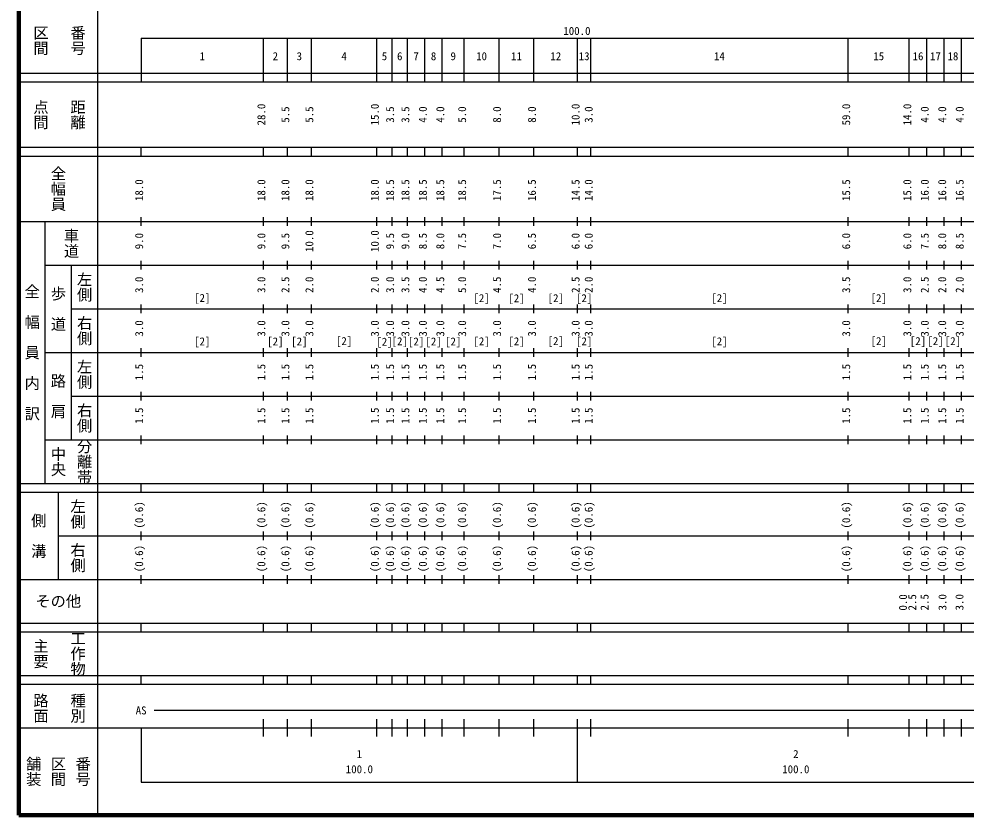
# Model space of a CAD drawing. Units: millimetres on the paper, enlarged 1000 times. Extents: x 40000 to 680000, y 20000 to 380000.
# Drawn here: x 40000 to 257007, y 20000 to 202409 of the extents above; entities that cross this region are included whole.
import ezdxf
from ezdxf.enums import TextEntityAlignment as Align

# ---------------------------------------------------------------- set-up
doc = ezdxf.new("R2010")
doc.units = ezdxf.units.MM
doc.header["$LTSCALE"] = 1000
doc.layers.add('M-TTL', color=2, linetype='Continuous', lineweight=140)
doc.layers.add('M-TTL-BAND', color=7, linetype='Continuous', lineweight=25)
doc.styles.add('@ＭＳ ゴシック', font='')
doc.styles.add('ＭＳ ゴシック', font='')
doc.styles.get('@ＭＳ ゴシック').set_extended_font_data('@MS Gothic')
doc.styles.get('ＭＳ ゴシック').set_extended_font_data('MS Gothic')

msp = doc.modelspace()

# ---------------------------------------------------------------- linework, layer by layer
at = {"layer": 'M-TTL'}
for p, q in [((40000, 380000), (40000, 20000)), ((40000, 20000), (680000, 20000))]:
    msp.add_line(p, q, dxfattribs=at)
at = {"layer": 'M-TTL-BAND'}
for p, q in [((58000, 370000), (58000, 20000)), ((68000, 198000), (579000, 198000)), ((68000, 198000), (68000, 188000)), ((96000, 188000), (96000, 198000)), ((101500, 188000), (101500, 198000)), ((107000, 188000), (107000, 198000)), ((122000, 188000), (122000, 198000)), ((125500, 188000), (125500, 198000)), ((129000, 188000), (129000, 198000)), ((133000, 188000), (133000, 198000)), ((137000, 188000), (137000, 198000)), ((142000, 188000), (142000, 198000)), ((150000, 188000), (150000, 198000)), ((158000, 188000), (158000, 198000)), ((168000, 188000), (168000, 198000)), ((171000, 188000), (171000, 198000)), ((230000, 188000), (230000, 198000)), ((244000, 188000), (244000, 198000)), ((248000, 188000), (248000, 198000)), ((252000, 188000), (252000, 198000)), ((256000, 188000), (256000, 198000)), ((40000, 190000), (579000, 190000)), ((40000, 188000), (579000, 188000)), ((40000, 173000), (579000, 173000)), ((68000, 171000), (68000, 173000)), ((96000, 171000), (96000, 173000)), ((101500, 171000), (101500, 173000)), ((107000, 171000), (107000, 173000)), ((122000, 171000), (122000, 173000)), ((125500, 171000), (125500, 173000)), ((129000, 171000), (129000, 173000)), ((133000, 171000), (133000, 173000)), ((137000, 171000), (137000, 173000)), ((142000, 171000), (142000, 173000)), ((150000, 171000), (150000, 173000)), ((158000, 171000), (158000, 173000)), ((168000, 171000), (168000, 173000)), ((171000, 171000), (171000, 173000)), ((230000, 171000), (230000, 173000)), ((244000, 171000), (244000, 173000)), ((248000, 171000), (248000, 173000)), ((252000, 171000), (252000, 173000)), ((256000, 171000), (256000, 173000)), ((40000, 171000), (579000, 171000)), ((68000, 155000), (68000, 157000)), ((96000, 155000), (96000, 157000)), ((101500, 155000), (101500, 157000)), ((107000, 155000), (107000, 157000)), ((122000, 155000), (122000, 157000)), ((125500, 155000), (125500, 157000)), ((129000, 155000), (129000, 157000)), ((133000, 155000), (133000, 157000)), ((137000, 155000), (137000, 157000)), ((142000, 155000), (142000, 157000)), ((150000, 155000), (150000, 157000)), ((158000, 155000), (158000, 157000)), ((168000, 155000), (168000, 157000)), ((171000, 155000), (171000, 157000)), ((230000, 155000), (230000, 157000)), ((244000, 155000), (244000, 157000)), ((248000, 155000), (248000, 157000)), ((252000, 155000), (252000, 157000)), ((256000, 155000), (256000, 157000)), ((40000, 156000), (579000, 156000)), ((46000, 96000), (46000, 156000)), ((46000, 146000), (579000, 146000)), ((52000, 146000), (52000, 106000)), ((68000, 145000), (68000, 147000)), ((96000, 145000), (96000, 147000)), ((101500, 145000), (101500, 147000)), ((107000, 145000), (107000, 147000)), ((122000, 145000), (122000, 147000)), ((125500, 145000), (125500, 147000)), ((129000, 145000), (129000, 147000)), ((133000, 145000), (133000, 147000)), ((137000, 145000), (137000, 147000)), ((142000, 145000), (142000, 147000)), ((150000, 145000), (150000, 147000)), ((158000, 145000), (158000, 147000)), ((168000, 145000), (168000, 147000)), ((171000, 145000), (171000, 147000)), ((230000, 145000), (230000, 147000)), ((244000, 145000), (244000, 147000)), ((248000, 145000), (248000, 147000)), ((252000, 145000), (252000, 147000)), ((256000, 145000), (256000, 147000)), ((68000, 135000), (68000, 137000)), ((96000, 135000), (96000, 137000)), ((101500, 135000), (101500, 137000)), ((107000, 135000), (107000, 137000)), ((122000, 135000), (122000, 137000)), ((125500, 135000), (125500, 137000)), ((129000, 135000), (129000, 137000)), ((133000, 135000), (133000, 137000)), ((137000, 135000), (137000, 137000)), ((142000, 135000), (142000, 137000)), ((150000, 135000), (150000, 137000)), ((158000, 135000), (158000, 137000)), ((168000, 135000), (168000, 137000)), ((171000, 135000), (171000, 137000)), ((230000, 135000), (230000, 137000)), ((244000, 135000), (244000, 137000)), ((248000, 135000), (248000, 137000)), ((252000, 135000), (252000, 137000)), ((256000, 135000), (256000, 137000)), ((52000, 136000), (579000, 136000)), ((46000, 126000), (579000, 126000)), ((68000, 125000), (68000, 127000)), ((96000, 125000), (96000, 127000)), ((101500, 125000), (101500, 127000)), ((107000, 125000), (107000, 127000)), ((122000, 125000), (122000, 127000)), ((125500, 125000), (125500, 127000)), ((129000, 125000), (129000, 127000)), ((133000, 125000), (133000, 127000)), ((137000, 125000), (137000, 127000)), ((142000, 125000), (142000, 127000)), ((150000, 125000), (150000, 127000)), ((158000, 125000), (158000, 127000)), ((168000, 125000), (168000, 127000)), ((171000, 125000), (171000, 127000)), ((230000, 125000), (230000, 127000)), ((244000, 125000), (244000, 127000)), ((248000, 125000), (248000, 127000)), ((252000, 125000), (252000, 127000)), ((256000, 125000), (256000, 127000)), ((52000, 116000), (579000, 116000)), ((68000, 115000), (68000, 117000)), ((96000, 115000), (96000, 117000)), ((101500, 115000), (101500, 117000)), ((107000, 115000), (107000, 117000)), ((122000, 115000), (122000, 117000)), ((125500, 115000), (125500, 117000)), ((129000, 115000), (129000, 117000)), ((133000, 115000), (133000, 117000)), ((137000, 115000), (137000, 117000)), ((142000, 115000), (142000, 117000)), ((150000, 115000), (150000, 117000)), ((158000, 115000), (158000, 117000)), ((168000, 115000), (168000, 117000)), ((171000, 115000), (171000, 117000)), ((230000, 115000), (230000, 117000)), ((244000, 115000), (244000, 117000)), ((248000, 115000), (248000, 117000)), ((252000, 115000), (252000, 117000)), ((256000, 115000), (256000, 117000)), ((68000, 105000), (68000, 107000)), ((96000, 105000), (96000, 107000)), ((101500, 105000), (101500, 107000)), ((107000, 105000), (107000, 107000)), ((122000, 105000), (122000, 107000)), ((125500, 105000), (125500, 107000)), ((129000, 105000), (129000, 107000)), ((133000, 105000), (133000, 107000)), ((137000, 105000), (137000, 107000)), ((142000, 105000), (142000, 107000)), ((150000, 105000), (150000, 107000)), ((158000, 105000), (158000, 107000)), ((168000, 105000), (168000, 107000)), ((171000, 105000), (171000, 107000)), ((230000, 105000), (230000, 107000)), ((244000, 105000), (244000, 107000)), ((248000, 105000), (248000, 107000)), ((252000, 105000), (252000, 107000)), ((256000, 105000), (256000, 107000)), ((46000, 106000), (579000, 106000)), ((40000, 96000), (579000, 96000)), ((68000, 94000), (68000, 96000)), ((96000, 94000), (96000, 96000)), ((101500, 94000), (101500, 96000)), ((107000, 94000), (107000, 96000)), ((122000, 94000), (122000, 96000)), ((125500, 94000), (125500, 96000)), ((129000, 94000), (129000, 96000)), ((133000, 94000), (133000, 96000)), ((137000, 94000), (137000, 96000)), ((142000, 94000), (142000, 96000)), ((150000, 94000), (150000, 96000)), ((158000, 94000), (158000, 96000)), ((168000, 94000), (168000, 96000)), ((171000, 94000), (171000, 96000)), ((230000, 94000), (230000, 96000)), ((244000, 94000), (244000, 96000)), ((248000, 94000), (248000, 96000)), ((252000, 94000), (252000, 96000)), ((256000, 94000), (256000, 96000)), ((40000, 94000), (579000, 94000)), ((49000, 94000), (49000, 74000)), ((68000, 83000), (68000, 85000)), ((96000, 83000), (96000, 85000)), ((101500, 83000), (101500, 85000)), ((107000, 83000), (107000, 85000)), ((122000, 83000), (122000, 85000)), ((125500, 83000), (125500, 85000)), ((129000, 83000), (129000, 85000)), ((133000, 83000), (133000, 85000)), ((137000, 83000), (137000, 85000)), ((142000, 83000), (142000, 85000)), ((150000, 83000), (150000, 85000)), ((158000, 83000), (158000, 85000)), ((168000, 83000), (168000, 85000)), ((171000, 83000), (171000, 85000)), ((230000, 83000), (230000, 85000)), ((244000, 83000), (244000, 85000)), ((248000, 83000), (248000, 85000)), ((252000, 83000), (252000, 85000)), ((256000, 83000), (256000, 85000)), ((49000, 84000), (579000, 84000)), ((40000, 74000), (579000, 74000)), ((68000, 73000), (68000, 75000)), ((96000, 73000), (96000, 75000)), ((101500, 73000), (101500, 75000)), ((107000, 73000), (107000, 75000)), ((122000, 73000), (122000, 75000)), ((125500, 73000), (125500, 75000)), ((129000, 73000), (129000, 75000)), ((133000, 73000), (133000, 75000)), ((137000, 73000), (137000, 75000)), ((142000, 73000), (142000, 75000)), ((150000, 73000), (150000, 75000)), ((158000, 73000), (158000, 75000)), ((168000, 73000), (168000, 75000)), ((171000, 73000), (171000, 75000)), ((230000, 73000), (230000, 75000)), ((244000, 73000), (244000, 75000)), ((248000, 73000), (248000, 75000)), ((252000, 73000), (252000, 75000)), ((256000, 73000), (256000, 75000)), ((40000, 64000), (579000, 64000)), ((68000, 62000), (68000, 64000)), ((96000, 62000), (96000, 64000)), ((101500, 62000), (101500, 64000)), ((107000, 62000), (107000, 64000)), ((122000, 62000), (122000, 64000)), ((125500, 62000), (125500, 64000)), ((129000, 62000), (129000, 64000)), ((133000, 62000), (133000, 64000)), ((137000, 62000), (137000, 64000)), ((142000, 62000), (142000, 64000)), ((150000, 62000), (150000, 64000)), ((158000, 62000), (158000, 64000)), ((168000, 62000), (168000, 64000)), ((171000, 62000), (171000, 64000)), ((230000, 62000), (230000, 64000)), ((244000, 62000), (244000, 64000)), ((248000, 62000), (248000, 64000)), ((252000, 62000), (252000, 64000)), ((256000, 62000), (256000, 64000)), ((40000, 62000), (579000, 62000)), ((40000, 52000), (579000, 52000)), ((40000, 50000), (579000, 50000)), ((68000, 50000), (68000, 52000)), ((96000, 50000), (96000, 52000)), ((101500, 50000), (101500, 52000)), ((107000, 50000), (107000, 52000)), ((122000, 50000), (122000, 52000)), ((125500, 50000), (125500, 52000)), ((129000, 50000), (129000, 52000)), ((133000, 50000), (133000, 52000)), ((137000, 50000), (137000, 52000)), ((142000, 50000), (142000, 52000)), ((150000, 50000), (150000, 52000)), ((158000, 50000), (158000, 52000)), ((168000, 50000), (168000, 52000)), ((171000, 50000), (171000, 52000)), ((230000, 50000), (230000, 52000)), ((244000, 50000), (244000, 52000)), ((248000, 50000), (248000, 52000)), ((252000, 50000), (252000, 52000)), ((256000, 50000), (256000, 52000)), ((71000, 44000), (557000, 44000)), ((96000, 38000), (96000, 42000)), ((101500, 38000), (101500, 42000)), ((107000, 38000), (107000, 42000)), ((122000, 38000), (122000, 42000)), ((125500, 38000), (125500, 42000)), ((129000, 38000), (129000, 42000)), ((133000, 38000), (133000, 42000)), ((137000, 38000), (137000, 42000)), ((142000, 38000), (142000, 42000)), ((150000, 38000), (150000, 42000)), ((158000, 38000), (158000, 42000)), ((168000, 27500), (168000, 42000)), ((171000, 38000), (171000, 42000)), ((230000, 38000), (230000, 42000)), ((244000, 38000), (244000, 42000)), ((248000, 38000), (248000, 42000)), ((252000, 38000), (252000, 42000)), ((256000, 38000), (256000, 42000)), ((40000, 40000), (579000, 40000)), ((68000, 40000), (68000, 27500)), ((68000, 27500), (579000, 27500))]:
    msp.add_line(p, q, dxfattribs=at)

# ---------------------------------------------------------------- texts
at = {"layer": 'M-TTL-BAND', "style": '@ＭＳ ゴシック'}
for s, p in [('区間', (45000, 197500)), ('番号', (53500, 197500)), ('点間', (45000, 180500)), ('距離', (53500, 180500)), ('全幅員', (49000, 163500)), ('車道', (52000, 151000)), ('左側', (55000, 141000)), ('全\u3000幅\u3000員\u3000内\u3000訳', (43000, 126000)), ('歩\u3000道', (49000, 136000)), ('右側', (55000, 131000)), ('左側', (55000, 121000)), ('路\u3000肩', (49000, 116000)), ('右側', (55000, 111000)), ('中央', (49000, 101000)), ('分離帯', (55000, 101000)), ('左側', (53500, 89000)), ('側\u3000溝', (44500, 84000)), ('右側', (53500, 79000)), ('工作物', (53500, 57000)), ('主要', (45000, 57000)), ('路面', (45000, 44500)), ('種別', (53500, 44500)), ('舗装', (43333, 30000)), ('区間', (49000, 30000)), ('番号', (54667, 30000))]:
    msp.add_text(s, height=2566, rotation=270, dxfattribs=at).set_placement(p, align=Align.MIDDLE_CENTER)
at = {"layer": 'M-TTL-BAND', "style": 'ＭＳ ゴシック'}
for s, p in [('100.0', (167844, 198195)), ('1', (82000, 192405)), ('2', (98750, 192405)), ('3', (104250, 192405)), ('4', (114500, 192405)), ('5', (123750, 192405)), ('6', (127250, 192405)), ('7', (131000, 192405)), ('8', (135000, 192405)), ('9', (139500, 192405)), ('10', (146000, 192405)), ('11', (154000, 192405)), ('12', (163000, 192405)), ('13', (169500, 192405)), ('14', (200500, 192405)), ('15', (237000, 192405)), ('16', (246000, 192405)), ('17', (250000, 192405)), ('18', (254000, 192405)), ('[2]', (82000, 137016)), ('[2]', (146000, 136978)), ('[2]', (154000, 136945)), ('[2]', (163000, 136969)), ('[2]', (169500, 136969)), ('[2]', (200500, 136985)), ('[2]', (237000, 136985)), ('[2]', (82000, 127070)), ('[2]', (98750, 127056)), ('[2]', (104250, 127056)), ('[2]', (114500, 127150)), ('[2]', (123750, 126991)), ('[2]', (127250, 127095)), ('[2]', (131000, 127043)), ('[2]', (135000, 127043)), ('[2]', (139500, 127043)), ('[2]', (146000, 127082)), ('[2]', (154000, 127082)), ('[2]', (163000, 127147)), ('[2]', (169500, 127082)), ('[2]', (200500, 127081)), ('[2]', (237000, 127136)), ('[2]', (246000, 127136)), ('[2]', (250000, 127136)), ('[2]', (254000, 127136)), ('AS', (68000, 42500)), ('1', (118000, 32523)), ('2', (218000, 32523)), ('100.0', (118000, 29033)), ('100.0', (218000, 29033))]:
    msp.add_text(s, height=1833, dxfattribs=at).set_placement(p, align=Align.BOTTOM_CENTER)
for s, p in [('28.0', (97000, 180500)), ('15.0', (123000, 180500)), ('10.0', (169000, 180500)), ('59.0', (231000, 180500)), ('14.0', (245000, 180500)), ('5.5', (102500, 180500)), ('5.5', (108000, 180500)), ('3.5', (126500, 180500)), ('3.5', (130000, 180500)), ('4.0', (134000, 180500)), ('4.0', (138000, 180500)), ('5.0', (143000, 180500)), ('8.0', (151000, 180500)), ('8.0', (159000, 180500)), ('3.0', (172000, 180500)), ('4.0', (249000, 180500)), ('4.0', (253000, 180500)), ('4.0', (257000, 180500)), ('18.0', (69000, 163174)), ('18.0', (97000, 163174)), ('18.0', (102500, 163174)), ('18.0', (108000, 163174)), ('18.0', (123000, 163174)), ('18.5', (126500, 163174)), ('18.5', (130000, 163174)), ('18.5', (134000, 163174)), ('18.5', (138000, 163174)), ('18.5', (143000, 163174)), ('17.5', (151000, 163174)), ('16.5', (159000, 163174)), ('14.5', (169000, 163174)), ('14.0', (172000, 163174)), ('15.5', (231000, 163174)), ('15.0', (245000, 163174)), ('16.0', (249000, 163174)), ('16.0', (253000, 163174)), ('16.5', (257000, 163174)), ('9.0', (69000, 151500)), ('9.0', (97000, 151500)), ('9.5', (102500, 151500)), ('10.0', (108000, 151500)), ('10.0', (123000, 151500)), ('9.5', (126500, 151500)), ('9.0', (130000, 151500)), ('8.5', (134000, 151500)), ('8.0', (138000, 151500)), ('7.5', (143000, 151500)), ('7.0', (151000, 151500)), ('6.5', (159000, 151500)), ('6.0', (169000, 151500)), ('6.0', (172000, 151500)), ('6.0', (231000, 151500)), ('6.0', (245000, 151500)), ('7.5', (249000, 151500)), ('8.0', (253000, 151500)), ('8.5', (257000, 151500)), ('3.0', (69000, 141500)), ('3.0', (97000, 141500)), ('2.0', (108000, 141500)), ('2.0', (123000, 141500)), ('3.0', (126500, 141500)), ('4.0', (134000, 141500)), ('5.0', (143000, 141500)), ('4.0', (159000, 141500)), ('2.0', (172000, 141500)), ('3.0', (245000, 141500)), ('2.0', (253000, 141500)), ('2.0', (257000, 141500)), ('2.5', (102500, 141500)), ('3.5', (130000, 141500)), ('4.5', (138000, 141500)), ('4.5', (151000, 141500)), ('2.5', (169000, 141500)), ('3.5', (231000, 141500)), ('2.5', (249000, 141500)), ('3.0', (69000, 131500)), ('3.0', (97000, 131500)), ('3.0', (102500, 131500)), ('3.0', (108000, 131500)), ('3.0', (123000, 131500)), ('3.0', (126500, 131500)), ('3.0', (130000, 131500)), ('3.0', (134000, 131500)), ('3.0', (138000, 131500)), ('3.0', (143000, 131500)), ('3.0', (151000, 131500)), ('3.0', (159000, 131500)), ('3.0', (169000, 131500)), ('3.0', (172000, 131500)), ('3.0', (231000, 131500)), ('3.0', (245000, 131500)), ('3.0', (249000, 131500)), ('3.0', (253000, 131500)), ('3.0', (257000, 131500)), ('1.5', (69000, 121500)), ('1.5', (97000, 121500)), ('1.5', (102500, 121500)), ('1.5', (108000, 121500)), ('1.5', (123000, 121500)), ('1.5', (126500, 121500)), ('1.5', (130000, 121500)), ('1.5', (134000, 121500)), ('1.5', (138000, 121500)), ('1.5', (143000, 121500)), ('1.5', (151000, 121500)), ('1.5', (159000, 121500)), ('1.5', (169000, 121500)), ('1.5', (172000, 121500)), ('1.5', (231000, 121500)), ('1.5', (245000, 121500)), ('1.5', (249000, 121500)), ('1.5', (253000, 121500)), ('1.5', (257000, 121500)), ('1.5', (69000, 111500)), ('1.5', (97000, 111500)), ('1.5', (102500, 111500)), ('1.5', (108000, 111500)), ('1.5', (123000, 111500)), ('1.5', (126500, 111500)), ('1.5', (130000, 111500)), ('1.5', (134000, 111500)), ('1.5', (138000, 111500)), ('1.5', (143000, 111500)), ('1.5', (151000, 111500)), ('1.5', (159000, 111500)), ('1.5', (169000, 111500)), ('1.5', (172000, 111500)), ('1.5', (231000, 111500)), ('1.5', (245000, 111500)), ('1.5', (249000, 111500)), ('1.5', (253000, 111500)), ('1.5', (257000, 111500)), ('(0.6)', (69000, 88764)), ('(0.6)', (97000, 88764)), ('(0.6)', (102500, 88764)), ('(0.6)', (108000, 88764)), ('(0.6)', (123000, 88764)), ('(0.6)', (126500, 88764)), ('(0.6)', (130000, 88764)), ('(0.6)', (134000, 88764)), ('(0.6)', (138000, 88764)), ('(0.6)', (143000, 88764)), ('(0.6)', (151000, 88764)), ('(0.6)', (159000, 88764)), ('(0.6)', (169000, 88764)), ('(0.6)', (172000, 88764)), ('(0.6)', (231000, 88764)), ('(0.6)', (245000, 88764)), ('(0.6)', (249000, 88764)), ('(0.6)', (253000, 88764)), ('(0.6)', (257000, 88764)), ('(0.6)', (69000, 78764)), ('(0.6)', (97000, 78764)), ('(0.6)', (102500, 78764)), ('(0.6)', (108000, 78764)), ('(0.6)', (123000, 78764)), ('(0.6)', (126500, 78764)), ('(0.6)', (130000, 78764)), ('(0.6)', (134000, 78764)), ('(0.6)', (138000, 78764)), ('(0.6)', (143000, 78764)), ('(0.6)', (151000, 78764)), ('(0.6)', (159000, 78764)), ('(0.6)', (169000, 78764)), ('(0.6)', (172000, 78764)), ('(0.6)', (231000, 78764)), ('(0.6)', (245000, 78764)), ('(0.6)', (249000, 78764)), ('(0.6)', (253000, 78764)), ('(0.6)', (257000, 78764)), ('0.0', (244019, 68722)), ('2.5', (246136, 68743)), ('2.5', (248961, 68761)), ('3.0', (253059, 68753)), ('3.0', (256957, 68760))]:
    msp.add_text(s, height=1833, rotation=90, dxfattribs=at).set_placement(p, align=Align.BOTTOM_CENTER)
msp.add_text('その他', height=2566, dxfattribs=at).set_placement((49000, 69000), align=Align.MIDDLE_CENTER)

doc.saveas('drawing.dxf')
